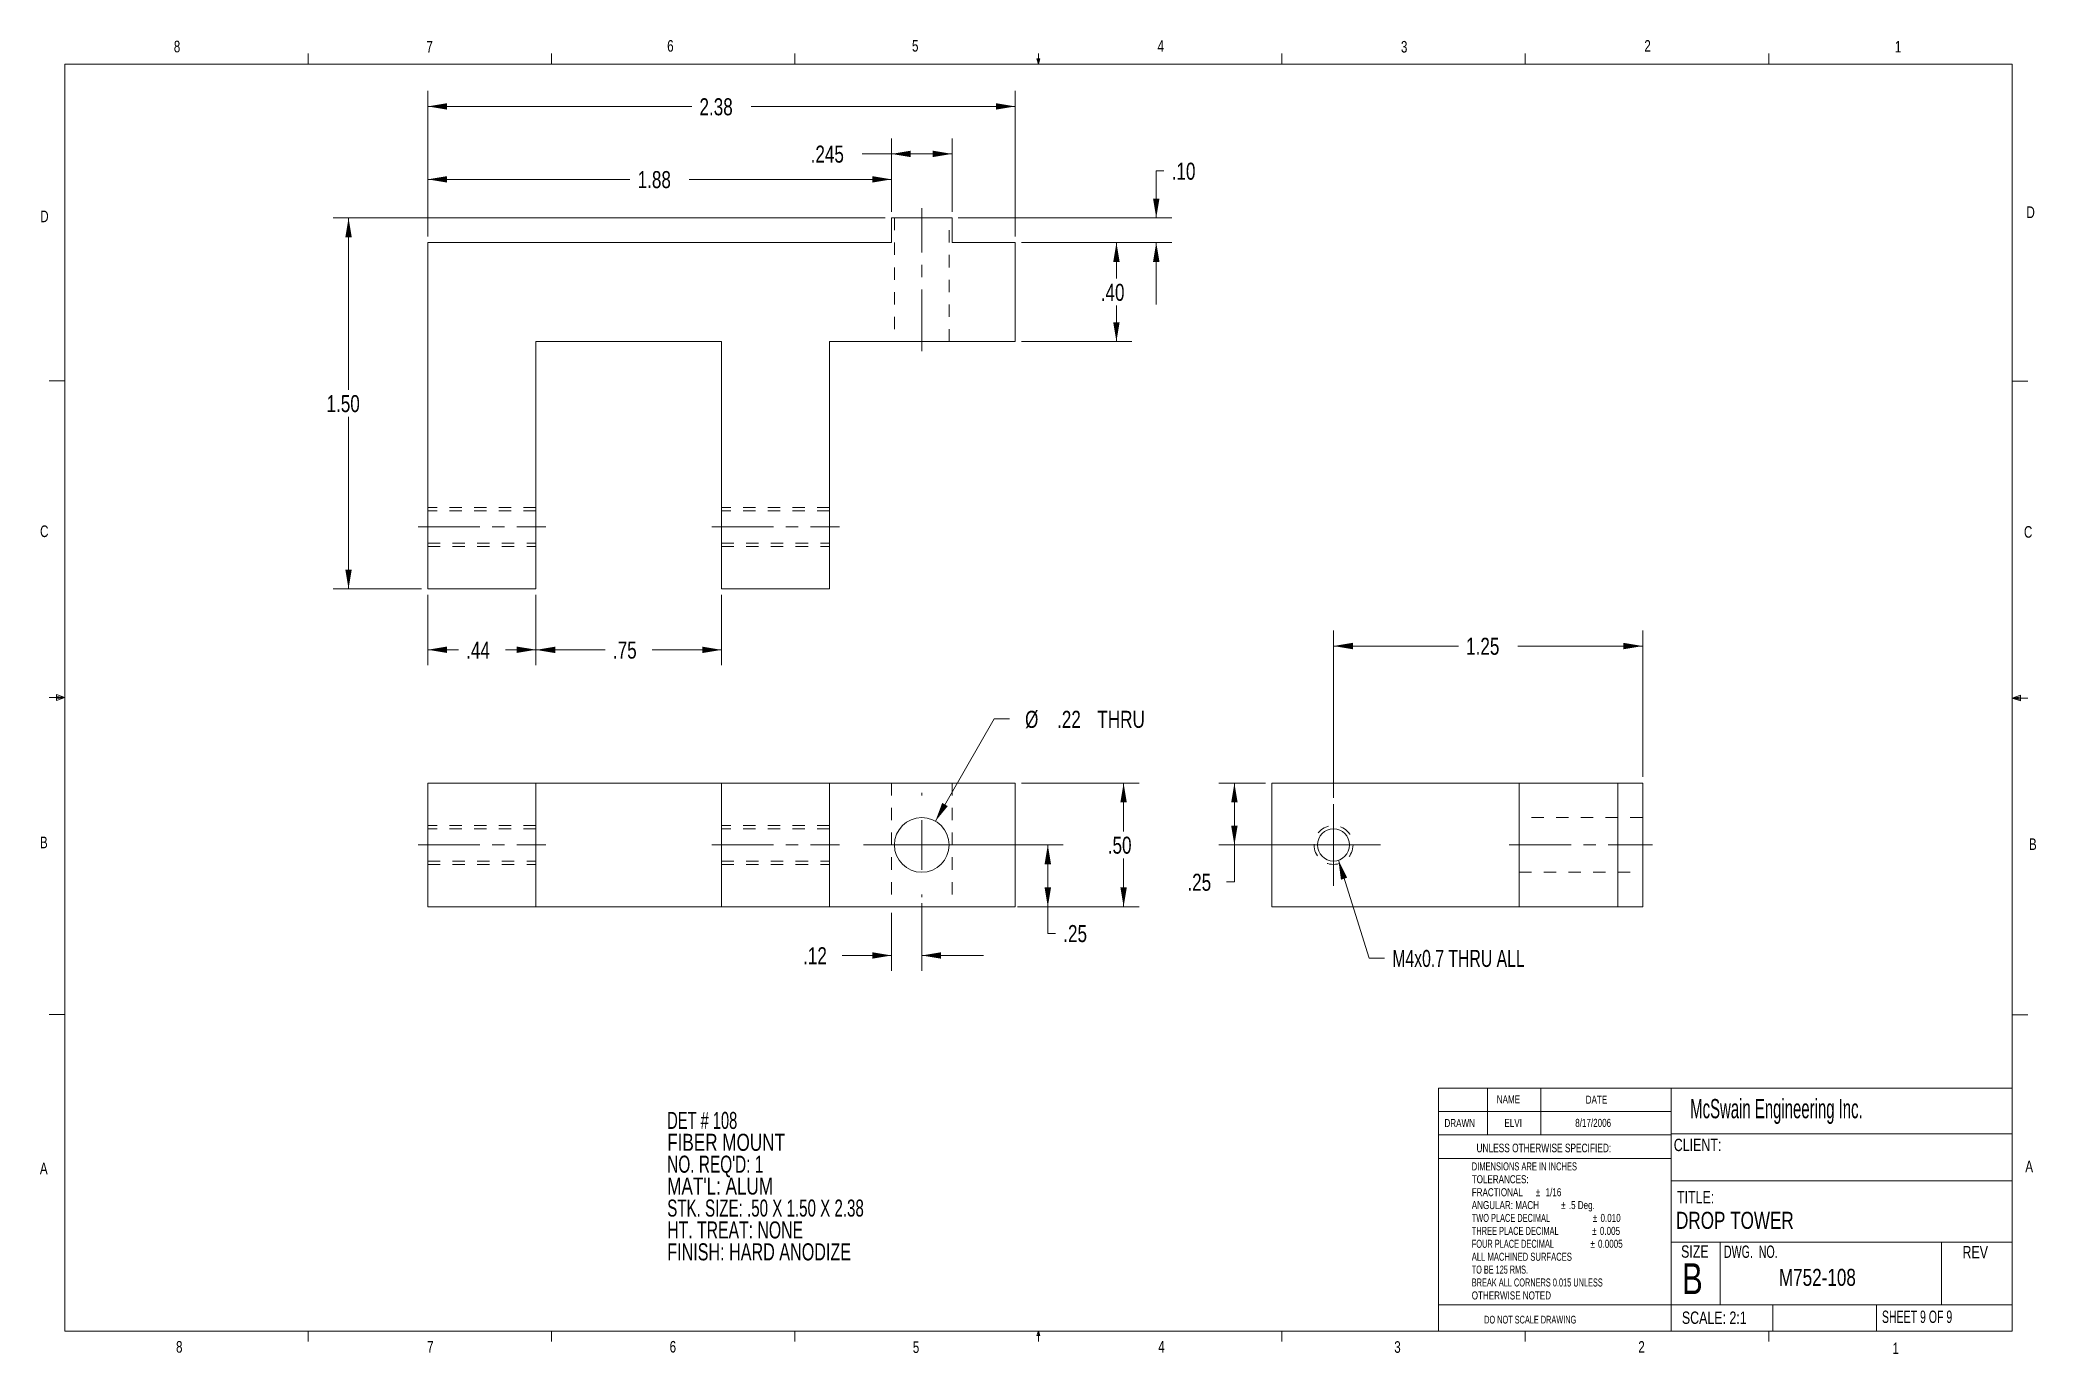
# Model space of a CAD drawing. Header units: inches. Extents: x 0.4 to 16.6, y 0.2 to 10.8.
import ezdxf

# ---------------------------------------------------------------- set-up
doc = ezdxf.new("R2010")
doc.units = ezdxf.units.IN
doc.header["$MEASUREMENT"] = 0
doc.linetypes.add('CENTERX2', pattern=[0.8, 0.5, -0.1, 0.1, -0.1])
doc.linetypes.add('HIDDEN', pattern=[0.075, 0.05, -0.025])
doc.layers.add('FORMAT', color=7, linetype='Continuous', lineweight=0)
doc.styles.add('SLDTEXTSTYLE0', font='TXT', dxfattribs={"width": 0.75})
doc.styles.add('SLDTEXTSTYLE1', font='TXT', dxfattribs={"width": 0.698864})
doc.styles.add('SLDTEXTSTYLE10', font='TXT', dxfattribs={"width": 0.6375})
doc.styles.add('SLDTEXTSTYLE11', font='TXT', dxfattribs={"width": 0.5775})
doc.styles.add('SLDTEXTSTYLE12', font='TXT', dxfattribs={"width": 0.6875})
doc.styles.add('SLDTEXTSTYLE13', font='TXT', dxfattribs={"width": 0.675})
doc.styles.add('SLDTEXTSTYLE14', font='TXT', dxfattribs={"width": 0.663462})
doc.styles.add('SLDTEXTSTYLE15', font='TXT', dxfattribs={"width": 0.692308})
doc.styles.add('SLDTEXTSTYLE16', font='TXT', dxfattribs={"width": 0.708333})
doc.styles.add('SLDTEXTSTYLE2', font='TXT', dxfattribs={"width": 0.631579})
doc.styles.add('SLDTEXTSTYLE3', font='TXT', dxfattribs={"width": 0.671053})
doc.styles.add('SLDTEXTSTYLE4', font='TXT', dxfattribs={"width": 0.666667})
doc.styles.add('SLDTEXTSTYLE5', font='TXT', dxfattribs={"width": 0.710526})
doc.styles.add('SLDTEXTSTYLE6', font='TXT', dxfattribs={"width": 0.65625})
doc.styles.add('SLDTEXTSTYLE7', font='TXT', dxfattribs={"width": 0.685345})
doc.styles.add('SLDTEXTSTYLE8', font='TXT', dxfattribs={"width": 0.642857})
doc.styles.add('SLDTEXTSTYLE9', font='TXT', dxfattribs={"width": 0.72})
doc.dimstyles.new('SLDDIMSTYLE0', dxfattribs={"dimtxt": 0.137795, "dimasz": 0.156, "dimexe": 0, "dimexo": 0.0625, "dimgap": 0.034449, "dimtad": 0, "dimtih": 1, "dimtoh": 1, "dimlfac": 0.5, "dimzin": 4, "dimdsep": 46, "dimtxsty": 'SLDTEXTSTYLE0', "dimsah": 1, "dimcen": 0.09, "dimadec": 0, "dimazin": 0, "dimtfac": 1, "dimtdec": 3, "dimtofl": 0, "dimtmove": 0, "dimatfit": 3, "dimfxl": 0, "dimtolj": 1, "dimtzin": 12, "dimarcsym": 0})
doc.dimstyles.new('SLDDIMSTYLE1', dxfattribs={"dimtxt": 0.137795, "dimasz": 0.156, "dimexe": 0, "dimexo": 0.0625, "dimgap": 0.034449, "dimtad": 0, "dimtih": 1, "dimtoh": 1, "dimlfac": 0.5, "dimzin": 12, "dimdsep": 46, "dimtxsty": 'SLDTEXTSTYLE0', "dimsah": 1, "dimcen": 0.09, "dimadec": 0, "dimazin": 0, "dimtfac": 1, "dimtdec": 3, "dimtofl": 0, "dimtmove": 0, "dimatfit": 3, "dimfxl": 0, "dimtolj": 1, "dimtzin": 12, "dimarcsym": 0})
doc.dimstyles.new('SLDDIMSTYLE2', dxfattribs={"dimtxt": 0.137795, "dimasz": 0.156, "dimexe": 0, "dimexo": 0.0625, "dimgap": 0.034449, "dimtad": 0, "dimtih": 1, "dimtoh": 1, "dimlfac": 0.5, "dimzin": 12, "dimdsep": 46, "dimtxsty": 'SLDTEXTSTYLE0', "dimsah": 1, "dimcen": 0.09, "dimadec": 0, "dimazin": 0, "dimtfac": 1, "dimtdec": 3, "dimtofl": 0, "dimtmove": 0, "dimatfit": 3, "dimfxl": 0, "dimtolj": 1, "dimtzin": 12, "dimarcsym": 0})
doc.dimstyles.new('SLDDIMSTYLE3', dxfattribs={"dimtxt": 0.137795, "dimasz": 0.156, "dimexe": 0, "dimexo": 0.0625, "dimgap": 0.034449, "dimtad": 0, "dimtih": 1, "dimtoh": 1, "dimdec": 3, "dimlfac": 0.5, "dimzin": 12, "dimdsep": 46, "dimtxsty": 'SLDTEXTSTYLE0', "dimsah": 1, "dimcen": 0.09, "dimadec": 0, "dimazin": 0, "dimtfac": 1, "dimtdec": 3, "dimtofl": 0, "dimtmove": 0, "dimatfit": 3, "dimfxl": 0, "dimtolj": 1, "dimtzin": 12, "dimarcsym": 0})
doc.dimstyles.new('SLDDIMSTYLE4', dxfattribs={"dimtxt": 0.137795, "dimasz": 0.156, "dimexe": 0, "dimexo": 0.0625, "dimgap": 0.034449, "dimtad": 0, "dimtih": 1, "dimtoh": 1, "dimlfac": 0.5, "dimzin": 12, "dimdsep": 46, "dimtxsty": 'SLDTEXTSTYLE0', "dimsah": 1, "dimcen": 0.09, "dimadec": 0, "dimazin": 0, "dimtfac": 1, "dimtdec": 3, "dimtofl": 0, "dimtmove": 0, "dimatfit": 3, "dimfxl": 0, "dimtolj": 1, "dimtzin": 12, "dimarcsym": 0})

# ---------------------------------------------------------------- blocks, each defined once
blk = doc.blocks.new('SW_NOTE_0')
at = {"color": 7, "linetype": 'Continuous', "lineweight": 0, "char_height": 0.065, "attachment_point": 1}
for s, insert, style in [('DIMENSIONS ARE IN INCHES', (0, 0.083), 'SLDTEXTSTYLE1'), ('TOLERANCES:', (0, -0.021), 'SLDTEXTSTYLE0'), ('FRACTIONAL', (0, -0.126), 'SLDTEXTSTYLE0'), ('%%p', (0.518, -0.126), 'SLDTEXTSTYLE0'), (' 1/16', (0.579, -0.126), 'SLDTEXTSTYLE0'), ('ANGULAR: MACH', (0, -0.23), 'SLDTEXTSTYLE0'), ('%%p', (0.723, -0.23), 'SLDTEXTSTYLE0'), ('.5 Deg.', (0.785, -0.23), 'SLDTEXTSTYLE0'), ('TWO PLACE DECIMAL    ', (0, -0.334), 'SLDTEXTSTYLE2'), ('THREE PLACE DECIMAL  ', (0, -0.439), 'SLDTEXTSTYLE3'), ('%%p', (0.974, -0.439), 'SLDTEXTSTYLE0'), ('%%p', (0.979, -0.334), 'SLDTEXTSTYLE0'), ('0.005', (1.036, -0.439), 'SLDTEXTSTYLE0'), ('0.010', (1.041, -0.334), 'SLDTEXTSTYLE0'), ('FOUR PLACE DECIMAL  ', (0, -0.543), 'SLDTEXTSTYLE4'), ('%%p', (0.959, -0.543), 'SLDTEXTSTYLE0'), ('0.0005', (1.021, -0.543), 'SLDTEXTSTYLE0'), ('ALL MACHINED SURFACES', (0, -0.648), 'SLDTEXTSTYLE5'), ('TO BE 125 RMS.', (0, -0.752), 'SLDTEXTSTYLE6'), ('OTHERWISE NOTED', (0, -0.961), 'SLDTEXTSTYLE0'), ('BREAK ALL CORNERS 0.015 UNLESS ', (0, -0.856), 'SLDTEXTSTYLE7')]:
    blk.add_mtext(s, dxfattribs=dict(at, insert=insert, style=style))
blk = doc.blocks.new('SW_NOTE_1')
at = {"color": 7, "linetype": 'Continuous', "lineweight": 0, "char_height": 0.1378, "attachment_point": 1}
for s, insert, style in [('DET # 108', (0, 0.176), 'SLDTEXTSTYLE8'), ('FIBER MOUNT', (0, -0.001), 'SLDTEXTSTYLE0'), ("NO. REQ'D: 1", (0, -0.178), 'SLDTEXTSTYLE13'), ("MAT'L: ALUM", (0, -0.355), 'SLDTEXTSTYLE0'), ('STK. SIZE: .50 X 1.50 X 2.38', (0, -0.533), 'SLDTEXTSTYLE14'), ('HT. TREAT: NONE', (0, -0.71), 'SLDTEXTSTYLE15'), ('FINISH: HARD ANODIZE', (0, -0.887), 'SLDTEXTSTYLE16')]:
    blk.add_mtext(s, dxfattribs=dict(at, insert=insert, style=style))
blk = doc.blocks.new('*D3')
at = {"color": 7, "linetype": 'Continuous', "lineweight": 0}
for p, q in [((8.363, 4.825), (9.315, 4.825)), ((9.19, 4.825), (9.19, 4.434)), ((9.19, 3.825), (9.19, 4.216)), ((8.363, 3.825), (9.315, 3.825))]:
    blk.add_line(p, q, dxfattribs=at)
for points in [[(9.19, 4.825), (9.164, 4.669), (9.216, 4.669)], [(9.19, 3.825), (9.216, 3.981), (9.164, 3.981)]]:
    blk.add_solid(points, dxfattribs=at)
at = {"color": 7, "linetype": 'Continuous', "lineweight": 0, "insert": (9.062, 4.392), "char_height": 0.1378, "attachment_point": 1, "style": 'SLDTEXTSTYLE0'}
blk.add_mtext('.50', dxfattribs=at)
blk = doc.blocks.new('*D4')
at = {"color": 7, "linetype": 'Continuous', "lineweight": 0}
for p, q in [((7.668, 4.517), (8.143, 5.344)), ((8.143, 5.344), (8.268, 5.344))]:
    blk.add_line(p, q, dxfattribs=at)
blk.add_solid([(7.668, 4.517), (7.768, 4.639), (7.723, 4.665)], dxfattribs=at)
at = {"color": 7, "linetype": 'Continuous', "lineweight": 0, "char_height": 0.1378, "attachment_point": 1, "style": 'SLDTEXTSTYLE0'}
for s, insert in [('%%c', (8.393, 5.41)), ('.22', (8.652, 5.41)), ('THRU', (8.978, 5.41))]:
    blk.add_mtext(s, dxfattribs=dict(at, insert=insert))
blk = doc.blocks.new('*D5')
at = {"color": 7, "linetype": 'Continuous', "lineweight": 0}
for p, q in [((7.087, 4.325), (8.702, 4.325)), ((8.577, 4.325), (8.577, 3.825)), ((8.331, 3.825), (8.622, 3.825)), ((8.577, 3.61), (8.577, 3.825)), ((8.639, 3.61), (8.577, 3.61))]:
    blk.add_line(p, q, dxfattribs=at)
for points in [[(8.577, 4.325), (8.551, 4.169), (8.603, 4.169)], [(8.577, 3.825), (8.603, 3.981), (8.551, 3.981)]]:
    blk.add_solid(points, dxfattribs=at)
at = {"color": 7, "linetype": 'Continuous', "lineweight": 0, "insert": (8.702, 3.677), "char_height": 0.1378, "attachment_point": 1, "style": 'SLDTEXTSTYLE0'}
blk.add_mtext('.25', dxfattribs=at)
blk = doc.blocks.new('*D6')
at = {"color": 7, "linetype": 'Continuous', "lineweight": 0}
for p, q in [((7.313, 3.775), (7.313, 3.306)), ((7.558, 3.854), (7.558, 3.306)), ((7.313, 3.431), (6.915, 3.431)), ((7.558, 3.431), (8.058, 3.431))]:
    blk.add_line(p, q, dxfattribs=at)
for points in [[(7.313, 3.431), (7.157, 3.457), (7.157, 3.405)], [(7.558, 3.431), (7.714, 3.405), (7.714, 3.457)]]:
    blk.add_solid(points, dxfattribs=at)
at = {"color": 7, "linetype": 'Continuous', "lineweight": 0, "insert": (6.598, 3.498), "char_height": 0.1378, "attachment_point": 1, "style": 'SLDTEXTSTYLE0'}
blk.add_mtext('.12', dxfattribs=at)
blk = doc.blocks.new('SW_CENTERMARKSYMBOL_0')
at = {"color": 7, "linetype": 'Continuous', "lineweight": 0}
for p, q in [((0, 0.4), (0, 0.421)), ((0, 0), (0, 0.2)), ((-0.4, 0), (-0.421, 0)), ((0, 0), (-0.2, 0)), ((0, 0), (0, -0.2)), ((0, 0), (0.2, 0)), ((0.4, 0), (0.421, 0)), ((0, -0.4), (0, -0.421))]:
    blk.add_line(p, q, dxfattribs=at)
blk = doc.blocks.new('*D8')
at = {"color": 7, "linetype": 'Continuous', "lineweight": 0}
for p, q in [((4.438, 6.347), (4.438, 5.778)), ((5.938, 6.347), (5.938, 5.778)), ((4.438, 5.903), (4.998, 5.903)), ((5.938, 5.903), (5.377, 5.903))]:
    blk.add_line(p, q, dxfattribs=at)
for points in [[(4.438, 5.903), (4.594, 5.877), (4.594, 5.929)], [(5.938, 5.903), (5.782, 5.929), (5.782, 5.877)]]:
    blk.add_solid(points, dxfattribs=at)
at = {"color": 7, "linetype": 'Continuous', "lineweight": 0, "insert": (5.06, 5.97), "char_height": 0.1378, "attachment_point": 1, "style": 'SLDTEXTSTYLE0'}
blk.add_mtext('.75', dxfattribs=at)
blk = doc.blocks.new('*D9')
at = {"color": 7, "linetype": 'Continuous', "lineweight": 0}
for p, q in [((3.563, 6.347), (3.563, 5.779)), ((4.438, 6.347), (4.438, 5.779)), ((3.563, 5.904), (3.81, 5.904)), ((4.438, 5.904), (4.19, 5.904))]:
    blk.add_line(p, q, dxfattribs=at)
for points in [[(3.563, 5.904), (3.719, 5.878), (3.719, 5.93)], [(4.438, 5.904), (4.282, 5.93), (4.282, 5.878)]]:
    blk.add_solid(points, dxfattribs=at)
at = {"color": 7, "linetype": 'Continuous', "lineweight": 0, "insert": (3.873, 5.97), "char_height": 0.1378, "attachment_point": 1, "style": 'SLDTEXTSTYLE0'}
blk.add_mtext('.44', dxfattribs=at)
blk = doc.blocks.new('*D10')
at = {"color": 7, "linetype": 'Continuous', "lineweight": 0}
for p, q in [((3.563, 9.247), (3.563, 10.424)), ((8.313, 9.247), (8.313, 10.424)), ((3.563, 10.299), (5.697, 10.299)), ((8.313, 10.299), (6.178, 10.299))]:
    blk.add_line(p, q, dxfattribs=at)
for points in [[(3.563, 10.299), (3.719, 10.273), (3.719, 10.325)], [(8.313, 10.299), (8.157, 10.325), (8.157, 10.273)]]:
    blk.add_solid(points, dxfattribs=at)
at = {"color": 7, "linetype": 'Continuous', "lineweight": 0, "insert": (5.76, 10.365), "char_height": 0.1378, "attachment_point": 1, "style": 'SLDTEXTSTYLE0'}
blk.add_mtext('2.38', dxfattribs=at)
blk = doc.blocks.new('*D11')
at = {"color": 7, "linetype": 'Continuous', "lineweight": 0}
for p, q in [((7.263, 9.397), (2.797, 9.397)), ((2.922, 9.397), (2.922, 8.007)), ((2.922, 6.397), (2.922, 7.788)), ((3.513, 6.397), (2.797, 6.397))]:
    blk.add_line(p, q, dxfattribs=at)
for points in [[(2.922, 9.397), (2.896, 9.241), (2.948, 9.241)], [(2.922, 6.397), (2.948, 6.553), (2.896, 6.553)]]:
    blk.add_solid(points, dxfattribs=at)
at = {"color": 7, "linetype": 'Continuous', "lineweight": 0, "insert": (2.744, 7.964), "char_height": 0.1378, "attachment_point": 1, "style": 'SLDTEXTSTYLE0'}
blk.add_mtext('1.50', dxfattribs=at)
blk = doc.blocks.new('*D12')
at = {"color": 7, "linetype": 'Continuous', "lineweight": 0}
for p, q in [((7.313, 9.447), (7.313, 10.04)), ((7.803, 9.447), (7.803, 10.04)), ((7.313, 9.915), (7.077, 9.915)), ((7.803, 9.915), (7.313, 9.915))]:
    blk.add_line(p, q, dxfattribs=at)
for points in [[(7.313, 9.915), (7.469, 9.889), (7.469, 9.941)], [(7.803, 9.915), (7.647, 9.941), (7.647, 9.889)]]:
    blk.add_solid(points, dxfattribs=at)
at = {"color": 7, "linetype": 'Continuous', "lineweight": 0, "insert": (6.659, 9.982), "char_height": 0.1378, "attachment_point": 1, "style": 'SLDTEXTSTYLE0'}
blk.add_mtext('.245', dxfattribs=at)
blk = doc.blocks.new('*D13')
at = {"color": 7, "linetype": 'Continuous', "lineweight": 0}
for p, q in [((9.516, 9.777), (9.454, 9.777)), ((9.454, 9.777), (9.454, 9.397)), ((7.853, 9.397), (9.579, 9.397)), ((8.363, 9.197), (9.579, 9.197)), ((9.454, 9.197), (9.454, 8.697))]:
    blk.add_line(p, q, dxfattribs=at)
for points in [[(9.454, 9.397), (9.48, 9.553), (9.428, 9.553)], [(9.454, 9.197), (9.428, 9.041), (9.48, 9.041)]]:
    blk.add_solid(points, dxfattribs=at)
at = {"color": 7, "linetype": 'Continuous', "lineweight": 0, "insert": (9.579, 9.844), "char_height": 0.1378, "attachment_point": 1, "style": 'SLDTEXTSTYLE0'}
blk.add_mtext('.10', dxfattribs=at)
blk = doc.blocks.new('*D14')
at = {"color": 7, "linetype": 'Continuous', "lineweight": 0}
for p, q in [((3.563, 9.247), (3.563, 9.834)), ((3.563, 9.709), (5.197, 9.709)), ((7.313, 9.709), (5.678, 9.709)), ((7.313, 9.447), (7.313, 9.834))]:
    blk.add_line(p, q, dxfattribs=at)
for points in [[(3.563, 9.709), (3.719, 9.683), (3.719, 9.735)], [(7.313, 9.709), (7.157, 9.735), (7.157, 9.683)]]:
    blk.add_solid(points, dxfattribs=at)
at = {"color": 7, "linetype": 'Continuous', "lineweight": 0, "insert": (5.26, 9.776), "char_height": 0.1378, "attachment_point": 1, "style": 'SLDTEXTSTYLE0'}
blk.add_mtext('1.88', dxfattribs=at)
blk = doc.blocks.new('*D15')
at = {"color": 7, "linetype": 'Continuous', "lineweight": 0}
for p, q in [((8.363, 9.197), (9.257, 9.197)), ((9.132, 9.197), (9.132, 8.907)), ((9.132, 8.397), (9.132, 8.688)), ((8.363, 8.397), (9.257, 8.397))]:
    blk.add_line(p, q, dxfattribs=at)
for points in [[(9.132, 9.197), (9.106, 9.041), (9.158, 9.041)], [(9.132, 8.397), (9.158, 8.553), (9.106, 8.553)]]:
    blk.add_solid(points, dxfattribs=at)
at = {"color": 7, "linetype": 'Continuous', "lineweight": 0, "insert": (9.005, 8.864), "char_height": 0.1378, "attachment_point": 1, "style": 'SLDTEXTSTYLE0'}
blk.add_mtext('.40', dxfattribs=at)
blk = doc.blocks.new('*D16')
at = {"color": 7, "linetype": 'Continuous', "lineweight": 0}
for p, q in [((10.927, 4.201), (11.175, 3.409)), ((11.175, 3.409), (11.3, 3.409))]:
    blk.add_line(p, q, dxfattribs=at)
blk.add_solid([(10.927, 4.201), (10.948, 4.044), (10.998, 4.06)], dxfattribs=at)
at = {"color": 7, "linetype": 'Continuous', "lineweight": 0, "insert": (11.363, 3.476), "char_height": 0.1378, "attachment_point": 1, "style": 'SLDTEXTSTYLE15'}
blk.add_mtext('M4x0.7 THRU ALL', dxfattribs=at)
blk = doc.blocks.new('*D17')
at = {"color": 7, "linetype": 'Continuous', "lineweight": 0}
for p, q in [((10.888, 4.705), (10.888, 6.059)), ((13.388, 4.875), (13.388, 6.059)), ((10.888, 5.934), (11.897, 5.934)), ((13.388, 5.934), (12.378, 5.934))]:
    blk.add_line(p, q, dxfattribs=at)
for points in [[(10.888, 5.934), (11.044, 5.908), (11.044, 5.96)], [(13.388, 5.934), (13.232, 5.96), (13.232, 5.908)]]:
    blk.add_solid(points, dxfattribs=at)
at = {"color": 7, "linetype": 'Continuous', "lineweight": 0, "insert": (11.96, 6.001), "char_height": 0.1378, "attachment_point": 1, "style": 'SLDTEXTSTYLE0'}
blk.add_mtext('1.25', dxfattribs=at)
blk = doc.blocks.new('*D18')
at = {"color": 7, "linetype": 'Continuous', "lineweight": 0}
for p, q in [((10.338, 4.825), (9.961, 4.825)), ((10.086, 4.325), (10.086, 4.825)), ((11.268, 4.325), (9.961, 4.325)), ((10.086, 4.026), (10.086, 4.325)), ((10.023, 4.026), (10.086, 4.026))]:
    blk.add_line(p, q, dxfattribs=at)
for points in [[(10.086, 4.825), (10.06, 4.669), (10.112, 4.669)], [(10.086, 4.325), (10.112, 4.481), (10.06, 4.481)]]:
    blk.add_solid(points, dxfattribs=at)
at = {"color": 7, "linetype": 'Continuous', "lineweight": 0, "insert": (9.706, 4.092), "char_height": 0.1378, "attachment_point": 1, "style": 'SLDTEXTSTYLE0'}
blk.add_mtext('.25', dxfattribs=at)
blk = doc.blocks.new('SW_CENTERMARKSYMBOL_1')
at = {"color": 7, "linetype": 'Continuous', "lineweight": 0}
for p, q in [((0, 0.2), (0, 0.33)), ((0, 0), (0, 0.2)), ((-0.2, 0), (-0.33, 0)), ((0, 0), (-0.2, 0)), ((0, 0), (0, -0.2)), ((0, 0), (0.2, 0)), ((0.2, 0), (0.33, 0)), ((0, -0.2), (0, -0.33))]:
    blk.add_line(p, q, dxfattribs=at)

msp = doc.modelspace()

# ---------------------------------------------------------------- linework, layer by layer
at = {"color": 7, "linetype": 'Continuous', "lineweight": 0}
for p, q in [((2.5948, 10.6421), (2.5948, 10.7269)), ((4.5635, 10.6421), (4.5635, 10.7269)), ((6.5323, 10.6421), (6.5323, 10.7269)), ((8.501, 10.6421), (8.4878, 10.684)), ((8.5136, 10.684), (8.4878, 10.684)), ((8.494, 10.684), (8.501, 10.6421)), ((8.501, 10.6421), (8.501, 10.7269)), ((8.501, 10.6421), (8.5136, 10.684)), ((8.5059, 10.684), (8.501, 10.6421)), ((10.4698, 10.6421), (10.4698, 10.7269)), ((12.4385, 10.6421), (12.4385, 10.7269)), ((14.4073, 10.6421), (14.4073, 10.7269)), ((0.6263, 10.6421), (16.3763, 10.6421)), ((0.6263, 10.6421), (0.6263, 0.3921)), ((16.3763, 0.3921), (16.3763, 10.6421)), ((0.6263, 8.0796), (0.5013, 8.0796)), ((16.3763, 8.0753), (16.5013, 8.0753)), ((0.6263, 5.5171), (0.5013, 5.5171)), ((0.5591, 5.5411), (0.5591, 5.4945)), ((0.6263, 5.5171), (0.5591, 5.5411)), ((0.6263, 5.5171), (0.5591, 5.5261)), ((0.6263, 5.5171), (0.5591, 5.5068)), ((0.6263, 5.5171), (0.5591, 5.4945)), ((16.3763, 5.5128), (16.4434, 5.5368)), ((16.3763, 5.5128), (16.4434, 5.5218)), ((16.3763, 5.5128), (16.5013, 5.5128)), ((16.3763, 5.5128), (16.4434, 5.4902)), ((16.3763, 5.5128), (16.4434, 5.5025)), ((16.4434, 5.5368), (16.4434, 5.4902)), ((0.6263, 2.9546), (0.5013, 2.9546)), ((16.3763, 2.9503), (16.5013, 2.9503)), ((11.737, 2.3564), (11.737, 0.3921)), ((11.737, 2.3564), (16.3763, 2.3564)), ((12.1322, 2.3564), (12.1322, 1.9814)), ((12.5633, 2.3564), (12.5633, 1.9814)), ((13.6175, 2.3564), (13.6175, 0.3921)), ((11.737, 2.1689), (13.6175, 2.1689)), ((11.737, 1.9814), (13.6175, 1.9814)), ((13.6175, 1.9893), (16.3763, 1.9893)), ((13.6175, 1.7879), (11.737, 1.7879)), ((13.6175, 1.6072), (16.3763, 1.6072)), ((13.6175, 1.1119), (16.3763, 1.1119)), ((14.0131, 1.1119), (14.0131, 0.605)), ((15.8043, 1.1119), (15.8043, 0.605)), ((13.6175, 0.605), (11.737, 0.605)), ((13.6175, 0.605), (16.3763, 0.605)), ((14.4407, 0.605), (14.4407, 0.3921)), ((15.2799, 0.605), (15.2799, 0.3921)), ((16.3763, 0.3921), (0.6263, 0.3921)), ((2.5948, 0.3921), (2.5948, 0.3073)), ((4.5635, 0.3921), (4.5635, 0.3073)), ((6.5323, 0.3921), (6.5323, 0.3073)), ((8.4878, 0.3575), (8.501, 0.3921)), ((8.5136, 0.3575), (8.4878, 0.3575)), ((8.501, 0.3921), (8.501, 0.3073)), ((8.501, 0.3921), (8.5136, 0.3575)), ((10.4698, 0.3921), (10.4698, 0.3073)), ((12.4385, 0.3921), (12.4385, 0.3073)), ((14.4073, 0.3921), (14.4073, 0.3073))]:
    msp.add_line(p, q, dxfattribs=at)
at = {"color": 7, "linetype": 'Continuous', "lineweight": 15}
for p, q in [((7.3127, 9.3974), (7.3127, 9.1974)), ((7.8027, 9.3974), (7.3127, 9.3974)), ((7.8027, 9.1974), (7.8027, 9.3974)), ((3.5627, 9.1974), (3.5627, 6.3974)), ((7.3127, 9.1974), (3.5627, 9.1974)), ((8.3127, 9.1974), (7.8027, 9.1974)), ((8.3127, 8.3974), (8.3127, 9.1974)), ((4.4377, 8.3974), (5.9377, 8.3974)), ((4.4377, 6.3974), (4.4377, 8.3974)), ((5.9377, 8.3974), (5.9377, 6.3974)), ((6.8127, 6.3974), (6.8127, 8.3974)), ((6.8127, 8.3974), (8.3127, 8.3974)), ((3.5627, 6.3974), (4.4377, 6.3974)), ((5.9377, 6.3974), (6.8127, 6.3974)), ((3.5627, 4.8249), (3.5627, 3.8249)), ((3.5627, 4.8249), (4.4377, 4.8249)), ((4.4377, 4.8249), (4.4377, 3.8249)), ((4.4377, 4.8249), (5.9377, 4.8249)), ((5.9377, 4.8249), (5.9377, 3.8249)), ((5.9377, 4.8249), (6.8127, 4.8249)), ((6.8127, 4.8249), (6.8127, 3.8249)), ((6.8127, 4.8249), (8.3127, 4.8249)), ((8.3127, 4.8249), (8.3127, 3.8249)), ((10.3877, 4.8249), (10.3877, 3.8249)), ((10.3877, 4.8249), (12.3877, 4.8249)), ((12.3877, 4.8249), (12.3877, 3.8249)), ((12.3877, 4.8249), (13.1877, 4.8249)), ((13.1877, 4.8249), (13.1877, 3.8249)), ((13.1877, 4.8249), (13.3877, 4.8249)), ((13.3877, 4.8249), (13.3877, 3.8249)), ((3.5627, 3.8249), (4.4377, 3.8249)), ((4.4377, 3.8249), (5.9377, 3.8249)), ((5.9377, 3.8249), (6.8127, 3.8249)), ((6.8127, 3.8249), (8.3127, 3.8249)), ((10.3877, 3.8249), (12.3877, 3.8249)), ((12.3877, 3.8249), (13.1877, 3.8249)), ((13.1877, 3.8249), (13.3877, 3.8249))]:
    msp.add_line(p, q, dxfattribs=at)
at = {"color": 9, "linetype": 'HIDDEN', "lineweight": 0}
for p, q in [((7.3367, 9.3974), (7.3367, 8.3974)), ((7.7787, 8.3974), (7.7787, 9.3974)), ((4.4377, 7.0273), (3.5627, 7.0273)), ((6.8127, 7.0273), (5.9377, 7.0273)), ((3.5627, 6.7674), (4.4377, 6.7674)), ((5.9377, 6.7674), (6.8127, 6.7674)), ((7.3127, 4.8249), (7.3127, 3.8249)), ((7.8027, 4.8249), (7.8027, 3.8249)), ((13.3877, 4.5459), (12.3877, 4.5459)), ((4.4377, 4.4549), (3.5627, 4.4549)), ((6.8127, 4.4549), (5.9377, 4.4549)), ((3.5627, 4.195), (4.4377, 4.195)), ((5.9377, 4.195), (6.8127, 4.195)), ((12.3877, 4.1039), (13.3877, 4.1039))]:
    msp.add_line(p, q, dxfattribs=at)
at = {"color": 7, "linetype": 'CENTERX2', "lineweight": 0}
for p, q in [((7.5577, 8.3186), (7.5577, 9.4761)), ((3.4839, 6.8974), (4.5164, 6.8974)), ((5.8589, 6.8974), (6.8914, 6.8974)), ((3.4839, 4.3249), (4.5164, 4.3249)), ((5.8589, 4.3249), (6.8914, 4.3249)), ((12.3089, 4.3249), (13.4664, 4.3249))]:
    msp.add_line(p, q, dxfattribs=at)
at = {"color": 7, "linetype": 'HIDDEN', "lineweight": 0}
for p, q in [((4.4377, 7.0548), (3.5627, 7.0548)), ((6.8127, 7.0548), (5.9377, 7.0548)), ((3.5627, 6.7399), (4.4377, 6.7399)), ((5.9377, 6.7399), (6.8127, 6.7399)), ((4.4377, 4.4824), (3.5627, 4.4824)), ((6.8127, 4.4824), (5.9377, 4.4824)), ((3.5627, 4.1675), (4.4377, 4.1675)), ((5.9377, 4.1675), (6.8127, 4.1675))]:
    msp.add_line(p, q, dxfattribs=at)
at = {"color": 7, "linetype": 'Continuous', "lineweight": 15}
for centre, radius in [((7.5577, 4.3249), 0.221), ((10.8877, 4.3249), 0.1299)]:
    msp.add_circle(centre, radius, dxfattribs=at)
at = {"color": 7, "linetype": 'HIDDEN', "lineweight": 0}
msp.add_circle((10.8877, 4.3249), 0.1575, dxfattribs=at)

# ---------------------------------------------------------------- block references
at = {"color": 7, "linetype": 'Continuous', "lineweight": 0}
for name, p in [('SW_CENTERMARKSYMBOL_0', (7.5577, 4.3249)), ('SW_CENTERMARKSYMBOL_1', (10.8877, 4.3249)), ('SW_NOTE_1', (5.4992, 1.9896)), ('SW_NOTE_0', (12.0056, 1.6744))]:
    msp.add_blockref(name, p, dxfattribs=at)

# ---------------------------------------------------------------- texts
at = {"color": 7, "linetype": 'Continuous', "lineweight": 0, "attachment_point": 1}
for s, insert, char_height, style in [('8', (1.5091, 10.8304), 0.0937, 'SLDTEXTSTYLE0'), ('7', (3.551, 10.8276), 0.0937, 'SLDTEXTSTYLE0'), ('6', (5.4987, 10.8356), 0.0937, 'SLDTEXTSTYLE0'), ('5', (7.4787, 10.8362), 0.0937, 'SLDTEXTSTYLE0'), ('4', (9.4643, 10.8346), 0.0937, 'SLDTEXTSTYLE0'), ('3', (11.4327, 10.8284), 0.0937, 'SLDTEXTSTYLE0'), ('2', (13.401, 10.8351), 0.0937, 'SLDTEXTSTYLE0'), ('1', (15.4274, 10.829), 0.0937, 'SLDTEXTSTYLE0'), ('D', (0.4286, 9.4564), 0.0937, 'SLDTEXTSTYLE0'), ('D', (16.4913, 9.4899), 0.0937, 'SLDTEXTSTYLE0'), ('C', (0.4273, 6.9092), 0.0937, 'SLDTEXTSTYLE0'), ('C', (16.4712, 6.904), 0.0937, 'SLDTEXTSTYLE0'), ('B', (0.4264, 4.3921), 0.0937, 'SLDTEXTSTYLE0'), ('B', (16.5115, 4.378), 0.0937, 'SLDTEXTSTYLE0'), ('NAME', (12.2079, 2.2996), 0.065, 'SLDTEXTSTYLE0'), ('DATE', (12.9272, 2.2971), 0.065, 'SLDTEXTSTYLE0'), ('DRAWN', (11.785, 2.1081), 0.065, 'SLDTEXTSTYLE0'), ('ELVI', (12.2699, 2.109), 0.065, 'SLDTEXTSTYLE0'), ('8/17/2006', (12.8423, 2.1093), 0.065, 'SLDTEXTSTYLE0'), ('CLIENT:', (13.6393, 1.9485), 0.1, 'SLDTEXTSTYLE0'), ('UNLESS OTHERWISE SPECIFIED:', (12.0436, 1.9089), 0.07, 'SLDTEXTSTYLE9'), ('A', (0.426, 1.7548), 0.0937, 'SLDTEXTSTYLE0'), ('A', (16.4821, 1.7715), 0.0937, 'SLDTEXTSTYLE0'), ('TITLE:', (13.6658, 1.5253), 0.1, 'SLDTEXTSTYLE0'), ('DROP TOWER', (13.6576, 1.3574), 0.1378, 'SLDTEXTSTYLE0'), ('SIZE', (13.6983, 1.0861), 0.1, 'SLDTEXTSTYLE0'), ('DWG.  NO.', (14.0448, 1.0847), 0.1, 'SLDTEXTSTYLE8'), ('REV', (15.9741, 1.0808), 0.1, 'SLDTEXTSTYLE0'), ('B', (13.7062, 0.9413), 0.25, 'SLDTEXTSTYLE0'), ('M752-108', (14.4896, 0.8961), 0.1378, 'SLDTEXTSTYLE0'), ('DO NOT SCALE DRAWING', (12.1058, 0.5165), 0.0625, 'SLDTEXTSTYLE12'), ('SCALE: 2:1', (13.7049, 0.5509), 0.1, 'SLDTEXTSTYLE0'), ('SHEET 9 OF 9', (15.3227, 0.5583), 0.1, 'SLDTEXTSTYLE10'), ('8', (1.5268, 0.3119), 0.0937, 'SLDTEXTSTYLE0'), ('7', (3.5574, 0.3122), 0.0937, 'SLDTEXTSTYLE0'), ('6', (5.5188, 0.3126), 0.0937, 'SLDTEXTSTYLE0'), ('5', (7.4851, 0.3095), 0.0937, 'SLDTEXTSTYLE0'), ('4', (9.4701, 0.3126), 0.0937, 'SLDTEXTSTYLE0'), ('3', (11.3788, 0.3105), 0.0937, 'SLDTEXTSTYLE0'), ('2', (13.3523, 0.3113), 0.0937, 'SLDTEXTSTYLE0'), ('1', (15.4083, 0.3003), 0.0937, 'SLDTEXTSTYLE0')]:
    msp.add_mtext(s, dxfattribs=dict(at, insert=insert, char_height=char_height, style=style))
at = {"layer": 'FORMAT', "color": 7, "insert": (13.7721, 2.2703), "char_height": 0.15625, "attachment_point": 1, "style": 'SLDTEXTSTYLE11'}
msp.add_mtext('McSwain Engineering Inc.', dxfattribs=at)

# ---------------------------------------------------------------- dimensions: what is measured, and where the dimension line sits
at = {"color": 7, "linetype": 'Continuous', "lineweight": 0}
for base, p1, p2, dimstyle, picture, middle in [((3.5626814715, 10.2987236132), (8.3126814715, 9.1973563607), (3.5626814715, 9.1973563607), 'SLDDIMSTYLE2', '*D10', (5.9376814715, 10.2987236132)), ((7.8027, 9.915), (7.3127, 9.3974), (7.8027, 9.3974), 'SLDDIMSTYLE3', '*D12', (6.8367, 9.915)), ((3.5626814715, 9.7090760336), (7.3126814715, 9.3973563607), (3.5626814715, 9.1973563607), 'SLDDIMSTYLE2', '*D14', (5.4376814715, 9.7090760336)), ((5.9377, 5.9034), (4.4377, 6.3974), (5.9377, 6.3974), 'SLDDIMSTYLE2', '*D8', (5.1877, 5.9034)), ((13.3877, 5.9341), (10.8877, 4.3249), (13.3877, 4.8249), 'SLDDIMSTYLE2', '*D17', (12.1377, 5.9341)), ((7.3127, 3.4315), (7.5577, 4.3249), (7.3127, 3.8249), 'SLDDIMSTYLE2', '*D6', (6.7251, 3.4315))]:
    dim = msp.add_linear_dim(base=base, p1=p1, p2=p2, dimstyle=dimstyle, override={"dimtxt": 0.137795, "dimasz": 0.156, "dimexe": 0.125, "dimexo": 0.05, "dimgap": 0.06, "dimtad": 0, "dimtih": 1, "dimtoh": 1, "dimlfac": 0.5, "dimzin": 12, "dimtzin": 12}, dxfattribs=at)
    dim.commit()
    dim.dimension.update_dxf_attribs({"geometry": picture, "text_midpoint": middle, "dimtype": 160})
for base, p1, p2, angle, dimstyle, override, picture, middle in [((9.4539, 9.1974), (7.8027, 9.3974), (8.3127, 9.1974), 90, 'SLDDIMSTYLE0', {"dimtxt": 0.137795, "dimasz": 0.156, "dimexe": 0.125, "dimexo": 0.05, "dimgap": 0.06, "dimtad": 0, "dimtih": 1, "dimtoh": 1, "dimlfac": 0.5, "dimzin": 4, "dimtzin": 12}, '*D13', (9.4539, 9.7771)), ((2.9224, 6.3974), (7.3127, 9.3974), (3.5627, 6.3974), 90, 'SLDDIMSTYLE0', {"dimtxt": 0.137795, "dimasz": 0.156, "dimexe": 0.125, "dimexo": 0.05, "dimgap": 0.06, "dimtad": 0, "dimtih": 1, "dimtoh": 1, "dimlfac": 0.5, "dimzin": 4, "dimtzin": 12}, '*D11', (2.9224, 7.8974)), ((9.132, 9.1974), (8.3127, 8.3974), (8.3127, 9.1974), 90, 'SLDDIMSTYLE0', {"dimtxt": 0.137795, "dimasz": 0.156, "dimexe": 0.125, "dimexo": 0.05, "dimgap": 0.06, "dimtad": 0, "dimtih": 1, "dimtoh": 1, "dimlfac": 0.5, "dimzin": 4, "dimtzin": 12}, '*D15', (9.132, 8.7974)), ((3.5627, 5.9036), (4.4377, 6.3974), (3.5627, 6.3974), 0, 'SLDDIMSTYLE2', {"dimtxt": 0.137795, "dimasz": 0.156, "dimexe": 0.125, "dimexo": 0.05, "dimgap": 0.06, "dimtad": 0, "dimtih": 1, "dimtoh": 1, "dimlfac": 0.5, "dimzin": 12, "dimtzin": 12}, '*D9', (4.0002, 5.9036)), ((9.1895, 4.8249), (8.3127, 3.8249), (8.3127, 4.8249), 90, 'SLDDIMSTYLE0', {"dimtxt": 0.137795, "dimasz": 0.156, "dimexe": 0.125, "dimexo": 0.05, "dimgap": 0.06, "dimtad": 0, "dimtih": 1, "dimtoh": 1, "dimlfac": 0.5, "dimzin": 4, "dimtzin": 12}, '*D3', (9.1895, 4.3249)), ((10.0857, 4.8249), (10.8877, 4.3249), (10.3877, 4.8249), 90, 'SLDDIMSTYLE2', {"dimtxt": 0.137795, "dimasz": 0.156, "dimexe": 0.125, "dimexo": 0.05, "dimgap": 0.06, "dimtad": 0, "dimtih": 1, "dimtoh": 1, "dimlfac": 0.5, "dimzin": 12, "dimtzin": 12}, '*D18', (10.0857, 4.0256)), ((8.5766, 3.8249), (7.5577, 4.3249), (7.8027, 3.8249), 90, 'SLDDIMSTYLE2', {"dimtxt": 0.137795, "dimasz": 0.156, "dimexe": 0.125, "dimexo": 0.05, "dimgap": 0.06, "dimtad": 0, "dimtih": 1, "dimtoh": 1, "dimlfac": 0.5, "dimzin": 12, "dimtzin": 12}, '*D5', (8.5766, 3.6102))]:
    dim = msp.add_linear_dim(base=base, p1=p1, p2=p2, angle=angle, dimstyle=dimstyle, override=override, dxfattribs=at)
    dim.commit()
    dim.dimension.update_dxf_attribs({"geometry": picture, "text_midpoint": middle, "dimtype": 160})
for p1, p2, text, dimstyle, override, picture, middle in [((7.4476, 4.1333), (7.6678, 4.5166), '%%c .22 THRU', 'SLDDIMSTYLE1', {"dimtxt": 0.137795, "dimasz": 0.156, "dimexe": 0.125, "dimexo": 0.05, "dimgap": 0.06, "dimtad": 0, "dimtih": 1, "dimtoh": 1, "dimlfac": 0.5, "dimzin": 12, "dimtzin": 12}, '*D4', (8.8307, 5.3442)), ((10.8488, 4.4489), (10.9266, 4.201), 'M4x0.7 THRU ALL', 'SLDDIMSTYLE4', {"dimtxt": 0.137795, "dimasz": 0.156, "dimexe": 0.125, "dimexo": 0.05, "dimgap": 0.06, "dimtad": 0, "dimtih": 1, "dimtoh": 1, "dimlfac": 0.5, "dimzin": 12, "dimpost": '<>', "dimtzin": 12}, '*D16', (12.0908, 3.4091))]:
    dim = msp.add_diameter_dim_2p(p1=p1, p2=p2, text=text, dimstyle=dimstyle, override=override, dxfattribs=at)
    dim.commit()
    dim.dimension.update_dxf_attribs({"geometry": picture, "text_midpoint": middle, "dimtype": 163})

doc.saveas('drawing.dxf')
